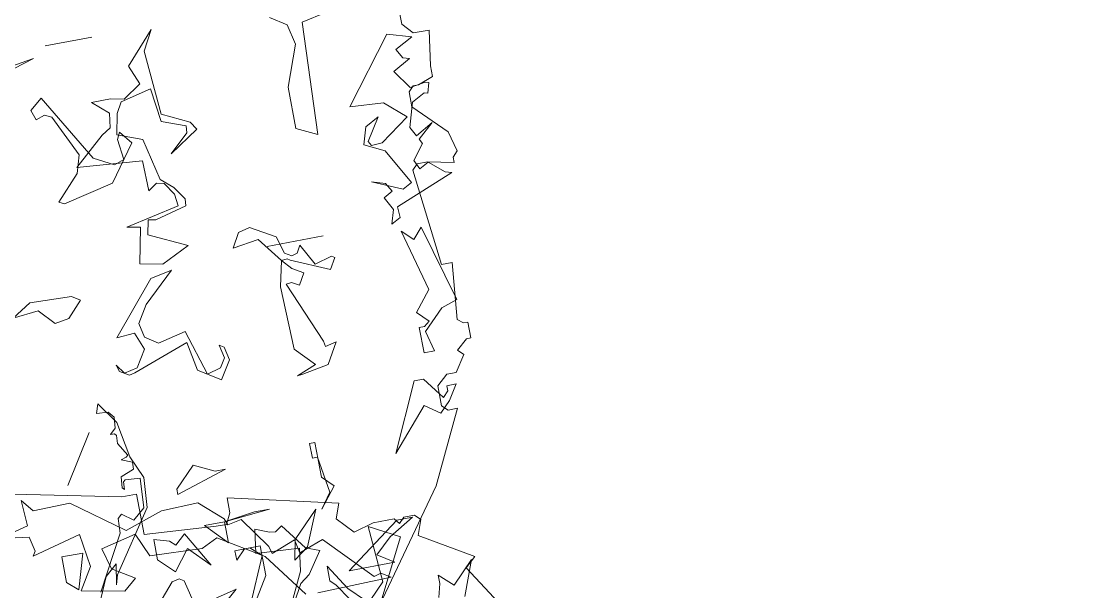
# Model space of a CAD drawing. Header units: millimetres. Extents: x 1418 to 1811, y 1796 to 1956.
# Drawn here: x 1494.184 to 1495.355, y 1875.459 to 1876.082 of the extents above; entities that cross this region are included whole.
import ezdxf

# ---------------------------------------------------------------- set-up
doc = ezdxf.new("R2010")
doc.units = ezdxf.units.MM
doc.layers.add('ARBRE', color=251, linetype='Continuous', lineweight=13)
doc.layers.add('VEGETAIS', color=3, linetype='Continuous')

# ---------------------------------------------------------------- blocks, each defined once
blk = doc.blocks.new('WMF26', base_point=(0, 0.0008))
at = {"color": 85}
for points in [[(6.2095, -12.6857), (5.4018, -12.5119), (5.3005, -12.5119), (5.3005, -12.2345), (4.8123, -12.1983), (4.7398, -12.1983), (4.7028, -12.2715), (4.7028, -12.3728), (3.9684, -12.1983), (4.0046, -12.097), (3.9033, -11.9875), (3.7642, -12.0245), (3.6193, -12.0245), (3.5897, -11.9875), (3.5534, -12.0245), (3.481, -12.0245), (3.4448, -11.9875), (3.481, -11.8854), (3.1319, -11.6746), (3.2043, -11.6096), (2.9574, -11.2234)], [(0.5121, -7.2065), (0.5121, -7.0319), (0.4462, -6.9595), (0.3376, -6.9595), (0.3738, -6.7191), (0.3738, -6.6458), (0.4759, -6.6096), (0.5121, -6.6096), (0.5483, -6.5734), (0.5483, -6.4713), (0.3376, -6.2605), (0.3013, -6.1222), (0.3376, -6.0851), (0.3376, -6.0489), (0.5121, -6.0851), (0.5846, -6.0851), (0.6208, -6.0489), (0.5483, -5.387), (0.4759, -5.387), (0.5121, -5.0016), (0.4759, -4.972), (0.4462, -4.972), (0.4462, -4.8633), (0.4759, -4.8633), (0.5483, -4.7975), (0.5121, -4.7612), (0.5846, -4.6517), (0.6496, -4.6517), (0.7237, -4.5867), (0.7237, -4.4484), (0.6866, -4.4122), (0.6208, -4.4122), (0.8612, -3.9239), (1.4943, -3.0512)]]:
    blk.add_lwpolyline(points, dxfattribs=at)
at = {"color": 63}
for points in [[(1.6475, -3.0759), (1.7495, -3.0759), (1.9595, -3.3163), (1.7125, -3.1426), (1.5742, -3.2801), (1.6475, -3.3896), (1.6837, -3.4258), (1.6837, -3.5271), (1.5742, -3.3534), (1.4721, -3.2513), (1.4359, -3.2513), (1.3346, -3.3534), (1.3634, -3.7387), (1.1601, -3.63), (1.538, -2.9022), (1.538, -2.9672), (1.6475, -3.0759), (1.6475, -3.0759)], [(2.8569, -4.5002), (2.791, -4.3446), (2.805, -4.1405), (3.0874, -3.7321), (3.1055, -3.6671), (3.0825, -3.8054), (3.164, -3.7346), (3.2513, -3.5394)], [(3.2183, -3.6382), (3.0183, -4.0046), (3.0117, -4.1042), (2.9837, -4.1289), (2.9104, -4.0738), (2.8289, -4.1446), (2.8149, -4.3438), (2.917, -4.3537), (2.931, -4.3413), (2.9351, -4.2887), (2.9475, -4.3027), (2.9401, -4.3784), (2.8495, -4.413), (2.8462, -4.4599), (2.9178, -4.4912), (2.8833, -4.5019), (2.8693, -4.5142), (2.9236, -4.6048), (2.9195, -4.6575), (2.9318, -4.6715), (2.959, -4.6731), (2.9187, -4.7077), (2.9112, -4.7835), (2.9458, -4.823), (3.0249, -4.8287), (3.0043, -4.8913), (2.9005, -4.7431), (2.8569, -4.5002), (2.8569, -4.5002)], [(2.3094, -3.9494), (2.0986, -3.9783), (1.9957, -3.9783), (2.3094, -3.9494), (2.3094, -3.8045), (2.4469, -3.9494), (2.3094, -3.9494), (2.3094, -3.9494)], [(0.9962, -7.2065), (1.1708, -7.1703), (1.207, -6.4054), (1.3453, -6.4713), (1.3453, -6.7553), (1.2432, -7.0319), (1.2728, -7.1703), (1.3815, -7.2427)], [(1.6112, -4.2623), (1.6475, -4.2623), (1.6475, -4.3644), (1.6112, -4.3644), (1.6112, -4.1248), (1.538, -4.0515), (1.6475, -3.9132), (1.5742, -4.0153), (1.6112, -4.2623), (1.6112, -4.2623)], [(0.811, -4.6484), (0.7015, -4.5027), (0.6644, -4.5398), (0.6644, -4.576), (0.5994, -4.576), (0.6644, -4.4739), (0.7377, -4.4006), (0.8398, -4.4739), (1.0868, -4.1899), (0.876, -4.6484), (0.811, -4.6484), (0.811, -4.6484)], [(3.304, -4.3875), (3.0973, -4.7127), (3.304, -4.3875), (3.304, -4.3875)], [(0.7739, -4.9975), (0.7377, -4.9975), (0.7015, -5.0272), (0.7739, -5.0996), (0.6644, -5.2371), (0.7739, -5.6595), (0.7015, -5.587), (0.6356, -5.6595), (0.4899, -5.1358), (0.5994, -5.0996), (0.7377, -4.9613), (0.7015, -4.823), (0.7739, -4.823), (0.7739, -4.9975), (0.7739, -4.9975)], [(1.6442, -5.4405), (1.6046, -5.6125), (1.7347, -5.783), (1.9109, -5.7566), (1.8558, -5.8521), (1.7759, -5.8735), (1.6104, -5.7772), (1.5775, -5.6578), (1.5322, -5.6315), (1.4927, -5.6422), (1.4639, -5.6932), (1.3865, -5.5467), (1.2679, -5.5788), (1.2473, -5.5673), (1.291, -5.4915), (1.547, -5.606), (1.5668, -5.6175), (1.6046, -5.6125), (1.5478, -5.5467), (1.4729, -5.503), (1.5165, -5.4273), (1.5668, -5.4561), (1.6046, -5.4512), (1.4268, -5.0255), (1.421, -4.9885), (1.3445, -5.0049), (1.426, -4.8642), (1.6055, -4.8329), (1.6425, -4.8279), (1.5108, -4.8798), (1.6318, -5.0091), (1.6442, -5.4405), (1.6442, -5.4405)], [(2.3481, -5.6858), (2.558, -5.4915), (2.6321, -5.3746), (2.6099, -5.275), (2.5243, -5.219), (2.3333, -5.2618), (2.2378, -4.9514), (2.1439, -4.9769), (2.1044, -5.0387), (2.125, -5.1284), (2.0937, -5.1095), (2.0739, -5.0189), (2.1521, -4.8963), (2.2995, -4.9901), (2.3374, -5.1869), (2.7186, -5.0502), (2.7581, -5.0412), (2.8199, -5.0799), (2.8347, -5.1243), (2.7894, -5.0609), (2.6988, -5.0807), (2.6247, -5.1968), (2.6717, -5.3137), (2.796, -5.3071), (2.4955, -5.6578), (2.3481, -5.6858), (2.3481, -5.6858)], [(3.0438, -5.6364), (2.9886, -5.601), (3.0907, -5.494), (3.1871, -5.4783), (3.2842, -5.5829), (3.4596, -5.5656), (3.3295, -5.6463), (3.0438, -5.6364), (3.0438, -5.6364)], [(0.5821, -6.8706), (0.5475, -6.8072), (0.5039, -6.794), (0.6241, -6.729), (0.5352, -6.6013), (0.4289, -6.6178), (0.4051, -6.6104), (0.4257, -6.5421), (0.4495, -6.5495), (0.5384, -6.5009), (0.5878, -6.3354), (0.5541, -6.272), (0.4322, -6.3412), (0.5401, -6.2465), (0.5236, -6.2152), (0.6018, -6.1115), (0.573, -6.0489), (0.5096, -6.0827), (0.4075, -5.9987), (0.3639, -5.9855), (0.7682, -5.8258), (0.764, -5.75), (0.8274, -5.7163), (0.7986, -5.8134), (0.8464, -5.9015), (0.783, -5.9361), (0.8184, -5.9946), (0.9106, -6.0226), (0.7089, -5.9353), (0.6447, -5.969), (0.7797, -6.2119), (0.9139, -6.2786), (0.8785, -6.3955), (0.7838, -6.4466), (0.8818, -6.2959), (0.8653, -6.2638), (0.7896, -6.2679), (0.592, -6.4103), (0.7319, -6.533), (0.9608, -6.5487), (0.6224, -6.9842), (0.4611, -6.9356), (0.5821, -6.8706), (0.5821, -6.8706)], [(1.2984, -5.7253), (1.6837, -5.7253), (1.2984, -5.7253), (1.2984, -5.7253)], [(3.0117, -6.2794), (2.8528, -6.4474), (2.8166, -6.5676), (2.9508, -6.8525), (2.9969, -6.8755), (3.0586, -6.8541), (3.0825, -6.9233), (2.9977, -6.9908), (2.7268, -6.5289), (2.5959, -6.4573), (2.5268, -6.4803), (2.5432, -6.6211), (2.5202, -6.6672), (2.4527, -6.5824), (2.6321, -6.3379), (2.9746, -6.2613), (3.0117, -6.2794), (3.0117, -6.2794)], [(3.3698, -7.209), (2.9985, -7.2649), (3.3591, -7.1587), (3.5567, -7.2411), (3.518, -7.302), (3.3698, -7.209), (3.3698, -7.209)], [(4.4237, -12.0863), (4.3767, -12.1209), (4.2442, -11.943), (4.1536, -11.9093), (4.2541, -11.7619), (4.3199, -11.7133), (4.4541, -11.4746)], [(4.3907, -11.6244), (4.3076, -11.7948), (4.2854, -11.9496), (4.5818, -11.9677), (4.5579, -12.1307), (4.464, -12.092), (4.4237, -12.0863), (4.4237, -12.0863)]]:
    blk.add_lwpolyline(points, dxfattribs=at)
at = {"color": 106}
for points in [[(2.4469, -4.3644), (2.3094, -4.2985), (2.237, -4.2985), (2.586, -4.1899), (2.586, -4.2261), (2.4469, -4.3644), (2.4469, -4.3644)], [(2.5498, -5.769), (2.5004, -6.0102), (2.591, -6.0291), (2.223, -6.1065), (2.2328, -6.1872), (2.2888, -6.272), (2.339, -6.2827), (2.4, -6.2424), (2.4049, -6.4482), (2.8487, -6.4861), (2.6387, -6.6697), (2.5778, -6.7092), (2.5638, -6.8064), (2.67, -6.901), (2.5391, -6.901), (2.4477, -6.8821), (2.3259, -6.9628), (2.3777, -7.0945), (2.1818, -7.311), (2.2567, -7.1744), (2.2205, -6.7364), (2.0394, -6.6466), (2.0031, -6.5923), (2.204, -6.4589), (2.0739, -6.5799), (2.0698, -6.6269), (2.2312, -6.6862), (2.2616, -6.9175), (2.4716, -6.8665), (2.5128, -6.7957), (2.5424, -6.6549), (2.3761, -6.5898), (2.3094, -6.3025), (2.2287, -6.2333), (2.1686, -6.1428), (2.1727, -6.0967), (2.3884, -6.0398), (2.4395, -6.0506), (2.4601, -5.9501), (2.2065, -5.8299), (2.3983, -5.7377), (2.5498, -5.769), (2.5498, -5.769)], [(2.586, -7.3333), (2.9055, -7.3333), (2.586, -7.3333), (2.586, -7.3333)], [(3.4225, -11.4474), (3.3978, -11.5396), (3.3978, -11.5964), (3.3048, -11.5091), (3.1566, -11.6582), (3.2488, -11.4227)], [(3.714, -11.6417), (4.2187, -11.6285)], [(5.2898, -11.7512), (5.1721, -11.8846), (5.1227, -11.8961), (5.0914, -11.8772), (5.0469, -11.687), (4.7563, -11.7553), (4.8452, -11.682)], [(4.3002, -11.6359), (4.5241, -11.9364), (4.8213, -12.1209), (4.9308, -12.069), (5.289, -12.0846), (5.359, -12.2477), (5.5986, -12.1908), (5.5599, -12.0468), (5.4117, -11.9546), (5.4998, -11.8813), (5.7887, -11.9397), (5.6965, -12.0888), (5.7286, -12.3135), (6.0629, -12.2295), (6.0431, -12.26), (6.067, -12.3604), (6.6746, -12.4452)], [(6.2045, -12.4016), (6.0637, -12.4362), (6.0736, -12.6132), (6.0061, -12.5284), (5.7542, -12.535), (5.4141, -12.2822), (5.1548, -12.3695), (4.9028, -12.3761), (4.7489, -12.2386), (4.7324, -12.1941), (4.6361, -12.2114), (4.4862, -11.999), (4.4739, -11.9488), (4.3092, -12.0097), (4.2878, -11.9183), (4.1215, -11.9784), (3.826, -11.668), (3.7757, -11.6804), (3.714, -11.6417), (3.714, -11.6417)], [(4.6814, -11.6351), (4.5431, -11.9471), (4.6155, -12.013), (4.6517, -12.013), (4.7176, -11.9471), (4.7176, -12.013), (4.5431, -12.013), (4.5431, -11.8088), (4.6517, -11.6351)], [(3.6045, -12.013), (3.4958, -12.013), (3.6695, -11.9109), (3.779, -11.8088), (3.6695, -11.7364), (3.9832, -11.7364), (3.6045, -12.013), (3.6045, -12.013)], [(4.1281, -12.1875), (4.2302, -11.9471), (4.3323, -11.8747), (4.3035, -12.013), (4.1281, -12.1875), (4.1281, -12.1875)], [(5.1391, -11.9471), (5.2421, -12.0492), (5.2421, -12.1875), (5.1391, -12.1587), (5.1029, -12.1225), (5.0305, -12.1875), (4.893, -11.9471), (5.0305, -12.0863), (5.1391, -11.9471), (5.1391, -11.9471)], [(5.8744, -12.1875), (5.7295, -12.1875), (5.8019, -11.9471), (5.8744, -12.013), (5.8744, -12.1875), (5.8744, -12.1875)]]:
    blk.add_lwpolyline(points, dxfattribs=at)
blk = doc.blocks.new('T2_02')
at = {"xscale": 0.3499999999999943, "yscale": 0.3499999999999943, "zscale": 0.3499999999999943}
blk.add_blockref('WMF26', (-2.2399, 1.997), dxfattribs=at)

msp = doc.modelspace()

# ---------------------------------------------------------------- linework, layer by layer
at = {"layer": 'VEGETAIS'}
for points in [[(1509.7022, 1880.1173), (1505.672, 1876.9735), (1501.6315, 1878.5618), (1498.2025, 1875.5531), (1493.9813, 1880.5802), (1500.3484, 1880.5803), (1509.7022, 1880.1173)], [(1496.4387, 1875.4172), (1492.3596, 1877.4137), (1492.7527, 1874.6137), (1498.0815, 1873.7892), (1496.4387, 1875.4172)]]:
    msp.add_spline(points, degree=3, dxfattribs=at)

# ---------------------------------------------------------------- block references
at = {"layer": 'ARBRE', "xscale": 0.4621142716754233, "yscale": 0.4621142716754233, "zscale": 0.4621142716754233, "rotation": 190.6551472559353}
for p in [(1493.7033, 1875.6917), (1494.3384, 1874.4505)]:
    msp.add_blockref('T2_02', p, dxfattribs=at)

doc.saveas('drawing.dxf')
